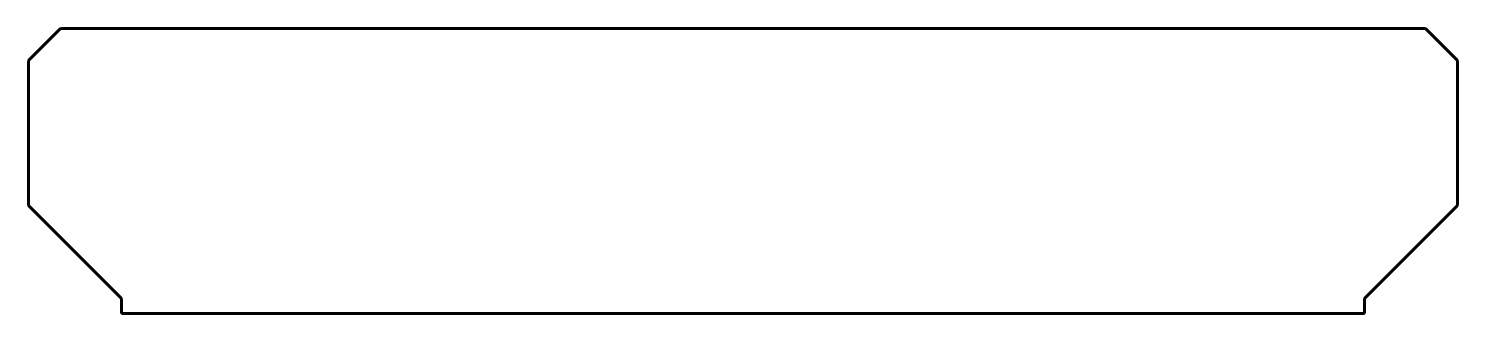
# Model space of a CAD drawing. Header units: millimetres. Extents: x -32 to 821, y -41 to 129.
import ezdxf

# ---------------------------------------------------------------- set-up
doc = ezdxf.new("R2010")
doc.units = ezdxf.units.MM
for name, pattern in [('K5LT32782', [0]), ('K5LT32783', [0]), ('K5LT32784', [0])]:
    doc.linetypes.add(name, pattern=pattern)
doc.layers.add('Системный слой', color=7, linetype='Continuous')

msp = doc.modelspace()

# ---------------------------------------------------------------- linework, layer by layer
at = {"color": 18, "linetype": 'K5LT32782', "lineweight": 60, "true_color": 0x000000}
msp.add_line((-13.38, 129.25), (-32.38, 110.25), dxfattribs=at)
at = {"color": 5, "linetype": 'K5LT32783', "lineweight": 60, "true_color": 0x0000ff}
msp.add_line((801.75, 129.25), (820.75, 110.25), dxfattribs=at)
at = {"layer": 'Системный слой', "color": 3, "linetype": 'K5LT32784', "lineweight": 60, "true_color": 0x00ff00}
for p, q in [((-13.38, 129.25), (801.75, 129.25)), ((23.12, -40.75), (765.25, -40.75))]:
    msp.add_line(p, q, dxfattribs=at)
at = {"layer": 'Системный слой', "color": 18, "linetype": 'K5LT32782', "lineweight": 60, "true_color": 0x000000}
for p, q in [((-32.38, 110.25), (-32.38, 23.75)), ((-32.38, 23.75), (23.12, -31.75)), ((23.12, -31.75), (23.12, -40.75))]:
    msp.add_line(p, q, dxfattribs=at)
at = {"layer": 'Системный слой', "color": 5, "linetype": 'K5LT32783', "lineweight": 60, "true_color": 0x0000ff}
for p, q in [((820.75, 110.25), (820.75, 23.75)), ((820.75, 23.75), (765.25, -31.75)), ((765.25, -31.75), (765.25, -40.75))]:
    msp.add_line(p, q, dxfattribs=at)

doc.saveas('drawing.dxf')
